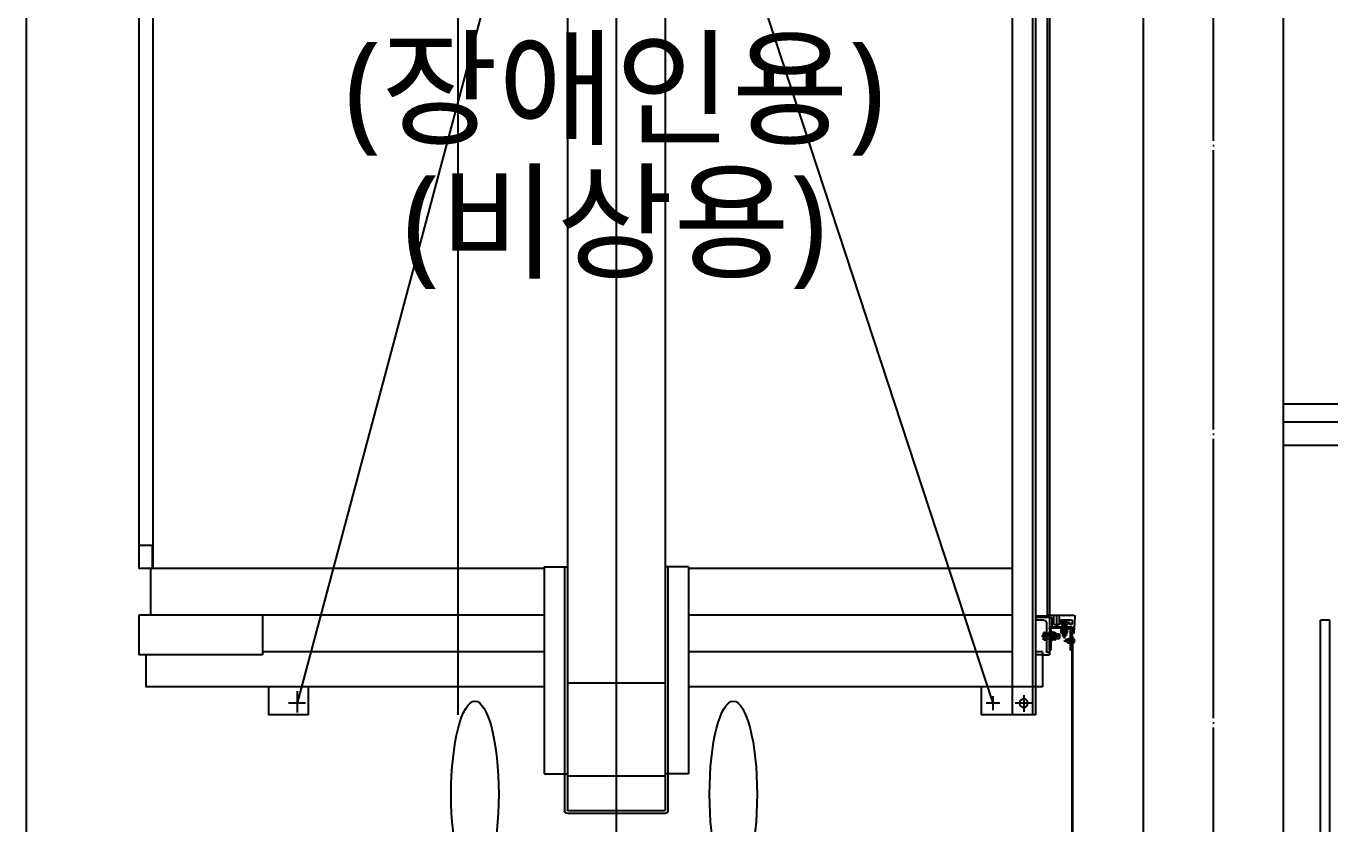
# Model space of a CAD drawing. Header units: millimetres. Extents: x 81033 to 452328, y -17390 to 42241.
# Drawn here: x 342681 to 345481, y 17581 to 19295 of the extents above; entities that cross this region are included whole.
import ezdxf
from ezdxf.enums import TextEntityAlignment as Align

# ---------------------------------------------------------------- set-up
doc = ezdxf.new("R2010")
doc.units = ezdxf.units.MM
doc.header["$LTSCALE"] = 100
doc.header["$MEASUREMENT"] = 0
doc.linetypes.add('CEN', pattern=[62, 60, -1, 0, -1])
for name, color, linetype in [('A-ETC', 8, 'CONTINUOUS'), ('A-ETC-9', 9, 'CONTINUOUS'), ('CEN(ST)', 1, 'CEN'), ('CG-BEAM', 3, 'CONTINUOUS'), ('CON', 2, 'CONTINUOUS'), ('ELEV', 253, 'CONTINUOUS'), ('FIN(THK20 화강석)', 5, 'CONTINUOUS'), ('TEXT(노트)', 7, 'CONTINUOUS')]:
    doc.layers.add(name, color=color, linetype=linetype)
doc.styles.add('나눔바른고딕', font='NanumBarunGothic.ttf')

# ---------------------------------------------------------------- blocks, each defined once
blk = doc.blocks.new('A$C52140DF3')
at = {"layer": 'ELEV'}
for p, q in [((832.6, 2983.7, 0), (832.6, -382.1, 0)), ((1042.6, 2986.9, 0), (1042.6, -382.1, 0)), ((37.6, 2759.9, 0), (37.6, -177.1, 0)), ((43.6, 2759.9, 0), (43.6, -177.1, 0)), ((87.6, 2759.9, 0), (87.6, -177.1, 0)), ((1277.6, 2759.9, 0), (1277.6, -177.1, 0)), ((1932.6, 2536.9, 0), (1932.6, 136.9, 0)), ((1962.6, 2486.9, 0), (1962.6, 1201, 0)), ((7.6, 2306.7, 0), (7.6, 37.2, 0)), ((12.6, 2136.9, 0), (12.6, 35.3, 0)), ((792.6, 1870.9, 0), (128.8, -152.1, 0)), ((1082.6, 1870.9, 0), (1623.1, -152.1, 0)), ((1932.6, 1197.9, 0), (1932.6, 136.9, 0)), ((1962.6, 1201, 0), (1962.6, 186.9, 0)), ((1962.6, 1201, 0), (1962.6, 186.9, 0)), ((1932.6, 314, 0), (1932.6, 136.9, 0)), ((1932.6, 314, 0), (1932.6, 136.9, 0)), ((1934.2, 186.9, 0), (1934.2, 136.9, 0)), ((1934.2, 186.9, 0), (1934.2, 136.9, 0)), ((1934.2, 186.9, 0), (1962.6, 186.9, 0)), ((1937.6, 186.9, 0), (1962.6, 186.9, 0)), ((1962.6, 186.9, 0), (1962.6, 136.9, 0)), ((1962.6, 186.9, 0), (1962.6, 136.9, 0)), ((782.6, 140.9, 0), (782.6, -304.1, 0)), ((782.6, 140.9, 0), (832.6, 140.9, 0)), ((826.6, 140.9, 0), (826.6, -383.1, 0)), ((1092.6, 140.9, 0), (1042.6, 140.9, 0)), ((1048.6, 140.9, 0), (1048.6, -383.1, 0)), ((1092.6, 140.9, 0), (1092.6, -304.1, 0)), ((87.6, 136.9, 0), (782.6, 136.9, 0)), ((1092.6, 136.9, 0), (1582.9, 136.9, 0)), ((1582.9, 136.9, 0), (1962.6, 136.9, 0)), ((1937.6, 136.9, 0), (1937.6, 36.9, 0)), ((1937.6, 136.9, 0), (1937.6, 134.6, 0)), ((1937.6, 136.9, 0), (1937.6, 134.6, 0)), ((-47.4, 33.9, 0), (-45, -1.3, 0)), ((-36.2, 36.9, 0), (-44.4, 36.9, 0)), ((-36, 35.9, 0), (-36.2, 36.9, 0)), ((-34.8, 35.9, 0), (-36, 35.9, 0)), ((-35.4, 37.3, 0), (-35.4, 34.6, 0)), ((-34.7, 36.9, 0), (-34.8, 35.9, 0)), ((-24.2, 36.9, 0), (-34.7, 36.9, 0)), ((-24, 35.9, 0), (-24.2, 36.9, 0)), ((-22.8, 35.9, 0), (-24, 35.9, 0)), ((-23.4, 37.3, 0), (-23.4, 34.6, 0)), ((-22.7, 36.9, 0), (-22.8, 35.9, 0)), ((-14.4, 36.9, 0), (-22.7, 36.9, 0)), ((7.6, 37.2, 0), (-22.4, 37.2, 0)), ((-13.4, 35.9, 0), (-14.4, 36.9, 0)), ((-13.4, 35.9, 0), (-13.4, 17.9, 0)), ((-7.4, 34.9, 0), (-7.4, 9.9, 0)), ((-0.4, 36.9, 0), (-1.4, 35.9, 0)), ((-1.4, 35.9, 0), (-1.4, 17.9, 0)), ((1.8, 36.9, 0), (-0.4, 36.9, 0)), ((2, 35.9, 0), (1.8, 36.9, 0)), ((3.2, 35.9, 0), (2, 35.9, 0)), ((2.6, 37.3, 0), (2.6, 34.6, 0)), ((2.6, 29.9, 0), (2.6, 11.9, 0)), ((3.3, 36.9, 0), (3.2, 35.9, 0)), ((12.6, 36.9, 0), (3.3, 36.9, 0)), ((7.6, 31.9, 0), (4.6, 31.9, 0)), ((7.6, 31.9, 0), (7.6, -48.1, 0)), ((7.6, 31.9, 0), (37.6, 31.9, 0)), ((12.6, 33.9, 0), (9.6, 33.9, 0)), ((12.6, 36.9, 0), (12.6, 33.9, 0)), ((12.6, 35.1, 0), (37.6, 35.1, 0)), ((12.6, 33.9, 0), (12.6, 31.9, 0)), ((87.6, 36.9, 0), (782.6, 36.9, 0)), ((1092.6, 36.9, 0), (1596.8, 36.9, 0)), ((1596.8, 36.9, 0), (1962.6, 36.9, 0)), ((1697.6, 35.1, 0), (1697.6, -48.1, 0)), ((1962.6, 36.9, 0), (1962.6, -48.1, 0)), ((-41.4, 24.9, 0), (-41.4, 18.9, 0)), ((-28.9, 11.9, 0), (-41.4, 11.9, 0)), ((-41.4, 11.9, 0), (-41.4, -3.1, 0)), ((-40.4, 7.9, 0), (-40.4, -15.6, 0)), ((-19.4, 26.9, 0), (-39.4, 26.9, 0)), ((-37.4, 16.9, 0), (-39.4, 16.9, 0)), ((-37.2, 7.7, 0), (-37.2, -38.1, 0)), ((-36.2, 8.7, 0), (3.4, 8.7, 0)), ((-35.4, 20.9, 0), (-35.4, 18.9, 0)), ((-32.4, 21.9, 0), (-34.4, 21.9, 0)), ((-32.1, 8.7, 0), (-32.1, 5.1, 0)), ((-32.1, 7.1, 0), (-16.7, 7.1, 0)), ((-32.1, 5.1, 0), (-16.7, 5.1, 0)), ((-31.4, 20.9, 0), (-31.4, 16.9, 0)), ((-28.9, 16.9, 0), (-31.4, 16.9, 0)), ((-31.4, 0.3, 0), (-31.4, 5.1, 0)), ((-31.3, 20.6, 0), (-31.3, 16.9, 0)), ((-17.5, 16.9, 0), (-31.3, 16.9, 0)), ((-19.2, 22.4, 0), (-29.6, 22.4, 0)), ((-28.9, 16.9, 0), (-19.9, 16.9, 0)), ((-28.9, 16.9, 0), (-28.9, 8.7, 0)), ((-28.4, 16.9, 0), (-28.4, 8.7, 0)), ((-27.2, 13.9, 0), (-28.4, 15.1, 0)), ((-20.4, 13.9, 0), (-28.4, 13.9, 0)), ((-27.9, 20.6, 0), (-27.9, 16.9, 0)), ((-27.9, 0.3, 0), (-27.9, 5.1, 0)), ((-27.2, 8.7, 0), (-27.2, 13.9, 0)), ((-25.7, 5.1, 0), (-22.9, 7.1, 0)), ((-24.4, 25.2, 0), (-24.4, -12.9, 0)), ((-20.4, 15.1, 0), (-21.6, 13.9, 0)), ((-21.6, 8.7, 0), (-21.6, 13.9, 0)), ((-20.9, 20.6, 0), (-20.9, 16.9, 0)), ((-20.9, 0.3, 0), (-20.9, 5.1, 0)), ((-20.4, 16.9, 0), (-20.4, 8.7, 0)), ((-19.9, 16.9, 0), (-19.9, 8.7, 0)), ((-17.4, 16.9, 0), (-19.9, 16.9, 0)), ((3.6, 11.9, 0), (-19.9, 11.9, 0)), ((-17.5, 20.6, 0), (-17.5, 16.9, 0)), ((-17.5, 0.2, 0), (-17.5, 5.1, 0)), ((-17.4, 24.9, 0), (-17.4, 16.9, 0)), ((-16.7, 8.7, 0), (-16.7, 5.1, 0)), ((-2.4, 16.9, 0), (-12.4, 16.9, 0)), ((0.8, 1.3, 0), (0.8, -17.1, 0)), ((4.4, 1.3, 0), (0.8, 1.3, 0)), ((2.8, 1.3, 0), (2.8, -17.1, 0)), ((4.4, 7.7, 0), (4.4, -38.1, 0)), ((4.4, 1.3, 0), (4.4, -17.1, 0)), ((7.6, -38.1, 0), (7.6, 0.5, 0)), ((13.6, 19.9, 0), (13.6, -40.1, 0)), ((19.6, 25.9, 0), (37.6, 25.9, 0)), ((-23.3, -18.1, 0), (-47.3, -18.1, 0)), ((-45.1, -14, 0), (-45.5, -14.4, 0)), ((-45.5, -14.4, 0), (-45.5, -14.9, 0)), ((-45.5, -14.7, 0), (-45.5, -21.6, 0)), ((-45.5, -14.9, 0), (-45.1, -15.4, 0)), ((-45.5, -21.4, 0), (-45.1, -20.9, 0)), ((-45.5, -21.8, 0), (-45.5, -21.4, 0)), ((-45.1, -22.3, 0), (-45.5, -21.8, 0)), ((-44.4, -13.5, 0), (-45.1, -14, 0)), ((-45.1, -15.4, 0), (-44.4, -15.8, 0)), ((-45.1, -20.9, 0), (-44.4, -20.4, 0)), ((-44.4, -22.7, 0), (-45.1, -22.3, 0)), ((-44.4, -13.5, 0), (-42, -13.5, 0)), ((-44.4, -15.8, 0), (-42, -15.8, 0)), ((-44.4, -20.4, 0), (-42, -20.4, 0)), ((-44.4, -22.7, 0), (-42, -22.7, 0)), ((-41.4, -3.1, 0), (-43, -3.1, 0)), ((-42, -8.1, 0), (-42, -567.4, 0)), ((-42, -8.1, 0), (-42, -38.1, 0)), ((-40.4, -8.1, 0), (-42, -8.1, 0)), ((-42, -13.5, 0), (-42, -22.7, 0)), ((-37.2, -15.1, 0), (-42, -15.1, 0)), ((-42, -15.6, 0), (-37.2, -15.6, 0)), ((-42, -20.6, 0), (-37.2, -20.6, 0)), ((-37.2, -21.1, 0), (-42, -21.1, 0)), ((-40.5, -15.6, 0), (-40.5, -20.6, 0)), ((-40.4, -8.1, 0), (-40.4, -567.4, 0)), ((-40.4, -20.6, 0), (-40.4, -38.1, 0)), ((-37.2, -12.9, 0), (-35.4, -12.9, 0)), ((-37.2, -22.7, 0), (-37.2, -13.5, 0)), ((-37.2, -23.3, 0), (-35.4, -23.3, 0)), ((-36.4, -23.3, 0), (-36.4, -12.9, 0)), ((-35.4, -18.7, 0), (-36.4, -17.3, 0)), ((-35.4, -12.9, 0), (-35.4, -23.3, 0)), ((-33.1, -13.5, 0), (-35.4, -13.5, 0)), ((-35.4, -22.7, 0), (-35.4, -13.5, 0)), ((-35.4, -22.1, 0), (-35.4, -14, 0)), ((-33.1, -15.8, 0), (-35.4, -15.8, 0)), ((-33.1, -20.4, 0), (-35.4, -20.4, 0)), ((-33.1, -22.7, 0), (-35.4, -22.7, 0)), ((-31.9, -14.7, 0), (-31.9, -21.6, 0)), ((-31.9, -15.6, 0), (-27.8, -15.6, 0)), ((-31.9, -16.4, 0), (-27, -16.4, 0)), ((-31.9, -19.8, 0), (-27, -19.8, 0)), ((-31.9, -20.6, 0), (-27.8, -20.6, 0)), ((-19.2, -1.4, 0), (-29.6, -1.4, 0)), ((-19.2, -1.4, 0), (-29.6, -1.4, 0)), ((-28.4, -1.4, 0), (-28.4, -6.9, 0)), ((-20.4, -6.9, 0), (-28.4, -6.9, 0)), ((-27.2, -8.1, 0), (-28.4, -6.9, 0)), ((-27.8, -15.6, 0), (-27.8, -20.6, 0)), ((-27.8, -15.6, 0), (-27, -16.4, 0)), ((-27.8, -20.6, 0), (-27, -19.8, 0)), ((-27.2, -8.1, 0), (-27.2, -1.4, 0)), ((-21.6, -8.1, 0), (-27.2, -8.1, 0)), ((-27, -16.4, 0), (-27, -19.8, 0)), ((-21.6, -8.1, 0), (-21.6, -1.4, 0)), ((-20.4, -6.9, 0), (-21.6, -8.1, 0)), ((-20.4, -1.4, 0), (-20.4, -6.9, 0)), ((-14.8, -8.1, 0), (24.6, -8.1, 0)), ((-14.8, -8.1, 0), (24.6, -8.1, 0)), ((-13.4, -3.1, 0), (-14.4, -4.1, 0)), ((-14.4, -4.1, 0), (-14.4, -12.1, 0)), ((-6.2, -4.1, 0), (-14.4, -4.1, 0)), ((-13.4, -13.1, 0), (-14.4, -12.1, 0)), ((-6.2, -12.1, 0), (-14.4, -12.1, 0)), ((-13.4, -3.1, 0), (-13.4, -13.1, 0)), ((-6.2, -3.1, 0), (-13.4, -3.1, 0)), ((-6.2, -13.1, 0), (-13.4, -13.1, 0)), ((-6.2, -2.1, 0), (-6.2, -14.2, 0)), ((-5.6, -0.9, 0), (-6.1, -1.7, 0)), ((-6.1, -1.7, 0), (-6.1, -2.5, 0)), ((-6.1, -2.5, 0), (-5.6, -3.3, 0)), ((-6.1, -13.8, 0), (-5.6, -13, 0)), ((-6.1, -14.6, 0), (-6.1, -13.8, 0)), ((-5.6, -15.4, 0), (-6.1, -14.6, 0)), ((-4.4, 0, 0), (-5.6, -0.9, 0)), ((-5.6, -3.3, 0), (-4.4, -4.1, 0)), ((-5.6, -13, 0), (-4.4, -12.2, 0)), ((-4.4, -16.2, 0), (-5.6, -15.4, 0)), ((-4.4, 0, 0), (0.8, 0, 0)), ((-4.4, -4.1, 0), (0.8, -4.1, 0)), ((-4.4, -12.2, 0), (0.8, -12.2, 0)), ((-4.4, -16.2, 0), (0.8, -16.2, 0)), ((0.8, 0, 0), (0.8, -16.2, 0)), ((0.8, -6.9, 0), (2.8, -9.7, 0)), ((4.4, -17.1, 0), (0.8, -17.1, 0)), ((4.4, -2.6, 0), (13.6, -2.6, 0)), ((13.6, -3.1, 0), (4.4, -3.1, 0)), ((13.6, -13.1, 0), (4.4, -13.1, 0)), ((4.4, -13.6, 0), (13.6, -13.6, 0)), ((13.6, 0, 0), (13.6, -16.2, 0)), ((18.8, 0, 0), (13.6, 0, 0)), ((18.8, -4.1, 0), (13.6, -4.1, 0)), ((18.8, -12.2, 0), (13.6, -12.2, 0)), ((18.8, -16.2, 0), (13.6, -16.2, 0)), ((18.8, 0, 0), (19.7, -0.3, 0)), ((19.7, -3.8, 0), (18.8, -4.1, 0)), ((19.7, -12.4, 0), (18.8, -12.2, 0)), ((18.8, -16.2, 0), (19.7, -15.9, 0)), ((19.7, -0.3, 0), (20.3, -1.1, 0)), ((20.3, -3.1, 0), (19.7, -3.8, 0)), ((20.3, -13.2, 0), (19.7, -12.4, 0)), ((19.7, -15.9, 0), (20.3, -15.2, 0)), ((20.3, -1.1, 0), (20.6, -2.1, 0)), ((20.6, -2.1, 0), (20.3, -3.1, 0)), ((20.6, -14.2, 0), (20.3, -13.2, 0)), ((20.3, -15.2, 0), (20.6, -14.2, 0)), ((20.6, -2.1, 0), (20.6, -14.2, 0)), ((-40.4, -38.1, 0), (-37.2, -38.1, 0)), ((4.4, -38.1, 0), (7.6, -38.1, 0)), ((7.6, -43.1, 0), (10.6, -43.1, 0)), ((22.6, -48.1, 0), (7.6, -48.1, 0)), ((22.6, -42.1, 0), (22.6, -117.1, 0)), ((22.6, -42.1, 0), (37.6, -42.1, 0)), ((22.6, -48.1, 0), (37.6, -48.1, 0)), ((87.6, -42.1, 0), (782.6, -42.1, 0)), ((1092.6, -42.1, 0), (1607.7, -42.1, 0)), ((1607.7, -42.1, 0), (1697.4, -42.1, 0)), ((1697.6, -48.1, 0), (1962.6, -48.1, 0)), ((1947.6, -48.1, 0), (1947.6, -117.1, 0)), ((832.6, -109.1, 0), (1042.6, -109.1, 0)), ((22.6, -117.1, 0), (153.8, -117.1, 0)), ((62.6, -134.9, 0), (62.6, -170.6, 0)), ((128.8, -137.4, 0), (128.8, -166.9, 0)), ((153.8, -117.1, 0), (153.8, -177.1, 0)), ((153.8, -117.1, 0), (782.6, -117.1, 0)), ((1092.6, -117.1, 0), (1618.1, -117.1, 0)), ((1599.6, -117.1, 0), (1599.6, -177.1, 0)), ((1618.1, -117.1, 0), (1947.6, -117.1, 0)), ((1623.1, -126.5, 0), (1623.1, -171.8, 0)), ((1684.6, -117.1, 0), (1684.6, -177.1, 0)), ((44.1, -152.1, 0), (80.8, -152.1, 0)), ((114, -152.1, 0), (143.5, -152.1, 0)), ((1604.7, -152.1, 0), (1641.4, -152.1, 0)), ((37.6, -177.1, 0), (87.6, -177.1, 0)), ((40.6, -177.1, 0), (153.8, -177.1, 0)), ((1599.6, -177.1, 0), (1626.4, -177.1, 0)), ((1626.4, -177.1, 0), (1684.6, -177.1, 0)), ((782.6, -304.1, 0), (832.6, -304.1, 0)), ((1092.6, -304.1, 0), (1042.6, -304.1, 0)), ((835.8, -309.1, 0), (1039.4, -309.1, 0)), ((832.6, -389.1, 0), (1042.6, -389.1, 0)), ((833.6, -383.1, 0), (1041.6, -383.1, 0))]:
    blk.add_line(p, q, dxfattribs=at)
blk.add_circle((62.6, -152.1, 0), 9, dxfattribs=at)
for centre, radius, start, end in [((-44.4, 33.9, 0), 3, 90, 180), ((4.6, 29.9, 0), 2, 90, 180), ((9.6, 31.9, 0), 2, 90, 180), ((-39.4, 24.9, 0), 2, 90, 180), ((-39.4, 18.9, 0), 2, 180, 270), ((-36.4, 7.9, 0), 4, 90, 180), ((-37.4, 18.9, 0), 2, 270, 0), ((-36.2, 7.7, 0), 1, 90, 180), ((-34.4, 20.9, 0), 1, 90, 180), ((-32.4, 20.9, 0), 1, 0, 90), ((-29.6, 20.6, 0), 1.73, 0, 180), ((-24.4, 18, 0), 4.33, 36.8699, 143.1301), ((-24.4, 2.9, 0), 4.33, 216.8699, 323.1301), ((-19.2, 0.3, 0), 1.73, 180, 0), ((-19.4, 24.9, 0), 2, 0, 90), ((-12.4, 17.9, 0), 1, 180, 270), ((-2.4, 17.9, 0), 1, 270, 0), ((3.4, 7.7, 0), 1, 0, 90), ((3.6, 7.9, 0), 4, 0, 90), ((19.6, 19.9, 0), 6, 90, 180), ((-42.6, -18.1, 0), 2.89, 126.8699, 233.1301), ((-43, -1.1, 0), 2, 183.8655, 270), ((-33.1, -14.7, 0), 1.15, 270, 90), ((-34.8, -18.1, 0), 2.89, 306.8699, 53.1301), ((-0.7, -8.1, 0), 5.49, 132.5627, 227.4373), ((15.1, -8.1, 0), 5.49, 312.5627, 47.4373), ((10.6, -40.1, 0), 3, 270, 0), ((835.8, -305.9, 0), 3.2, 180, 270), ((1039.4, -305.9, 0), 3.2, 270, 0), ((832.6, -383.1, 0), 6, 180, 270), ((833.6, -382.1, 0), 1, 180, 270), ((1041.6, -382.1, 0), 1, 270, 0), ((1042.6, -383.1, 0), 6, 270, 0)]:
    blk.add_arc(centre, radius, start, end, dxfattribs=at)
at = {"layer": 'ELEV', "extrusion": (0, 0, -1)}
for centre, radius, start, end in [((29.6, 0.3, 0), 1.73, 180, 0), ((19.2, 20.6, 0), 1.73, 0, 180), ((33.1, -21.6, 0), 1.15, 90, 270)]:
    blk.add_arc(centre, radius, start, end, dxfattribs=at)
for centre in [(686.3, -347.8, 0), (1241.2, -347.8, 0)]:
    blk.add_ellipse(centre, major_axis=(0, -200), ratio=0.255029, dxfattribs=at)

msp = doc.modelspace()

# ---------------------------------------------------------------- linework, layer by layer
at = {"layer": 'A-ETC'}
for p, q in [((350381.1, 18443.9), (345381.1, 18443.9)), ((350381.1, 18393.9), (345381.1, 18393.9))]:
    msp.add_line(p, q, dxfattribs=at)
at = {"layer": 'CEN(ST)', "ltscale": 0.1}
msp.add_line((345231.1, -4515.5), (345231.1, 37282.2), dxfattribs=at)
at = {"layer": 'CEN(ST)'}
msp.add_line((343948.6, 35505.4, 0), (343948.6, 1343.9), dxfattribs=at)
at = {"layer": 'CG-BEAM', "color": 252}
msp.add_line((345381.1, 18483.9, 0), (350381.1, 18483.9), dxfattribs=at)
at = {"layer": 'CON', "ltscale": 0.1}
for p, q in [((342681.1, 35527.7), (342681.1, 14343.9)), ((345081.1, 16503.9), (345081.1, 21013.9)), ((345381.1, 16503.9), (345381.1, 20863.9))]:
    msp.add_line(p, q, dxfattribs=at)
at = {"layer": 'FIN(THK20 화강석)', "ltscale": 10000}
for p, q in [((345461.1, 16493.9), (345461.1, 18018.9)), ((345481.1, 18018.9), (345461.1, 18018.9)), ((345481.1, 16493.9), (345481.1, 18018.9))]:
    msp.add_line(p, q, dxfattribs=at)

# ---------------------------------------------------------------- block references
at = {"layer": 'A-ETC-9', "xscale": -1}
msp.add_blockref('A$C52140DF3', (344886.2, 17992.6), dxfattribs=at)

# ---------------------------------------------------------------- texts
at = {"layer": 'TEXT(노트)', "style": '나눔바른고딕'}
for s, p in [('(장애인용)', (343945.5, 19151.7, 0)), ('(비상용)', (343945.5, 18865, 0))]:
    msp.add_text(s, height=200, dxfattribs=at).set_placement(p, align=Align.MIDDLE)

doc.saveas('drawing.dxf')
